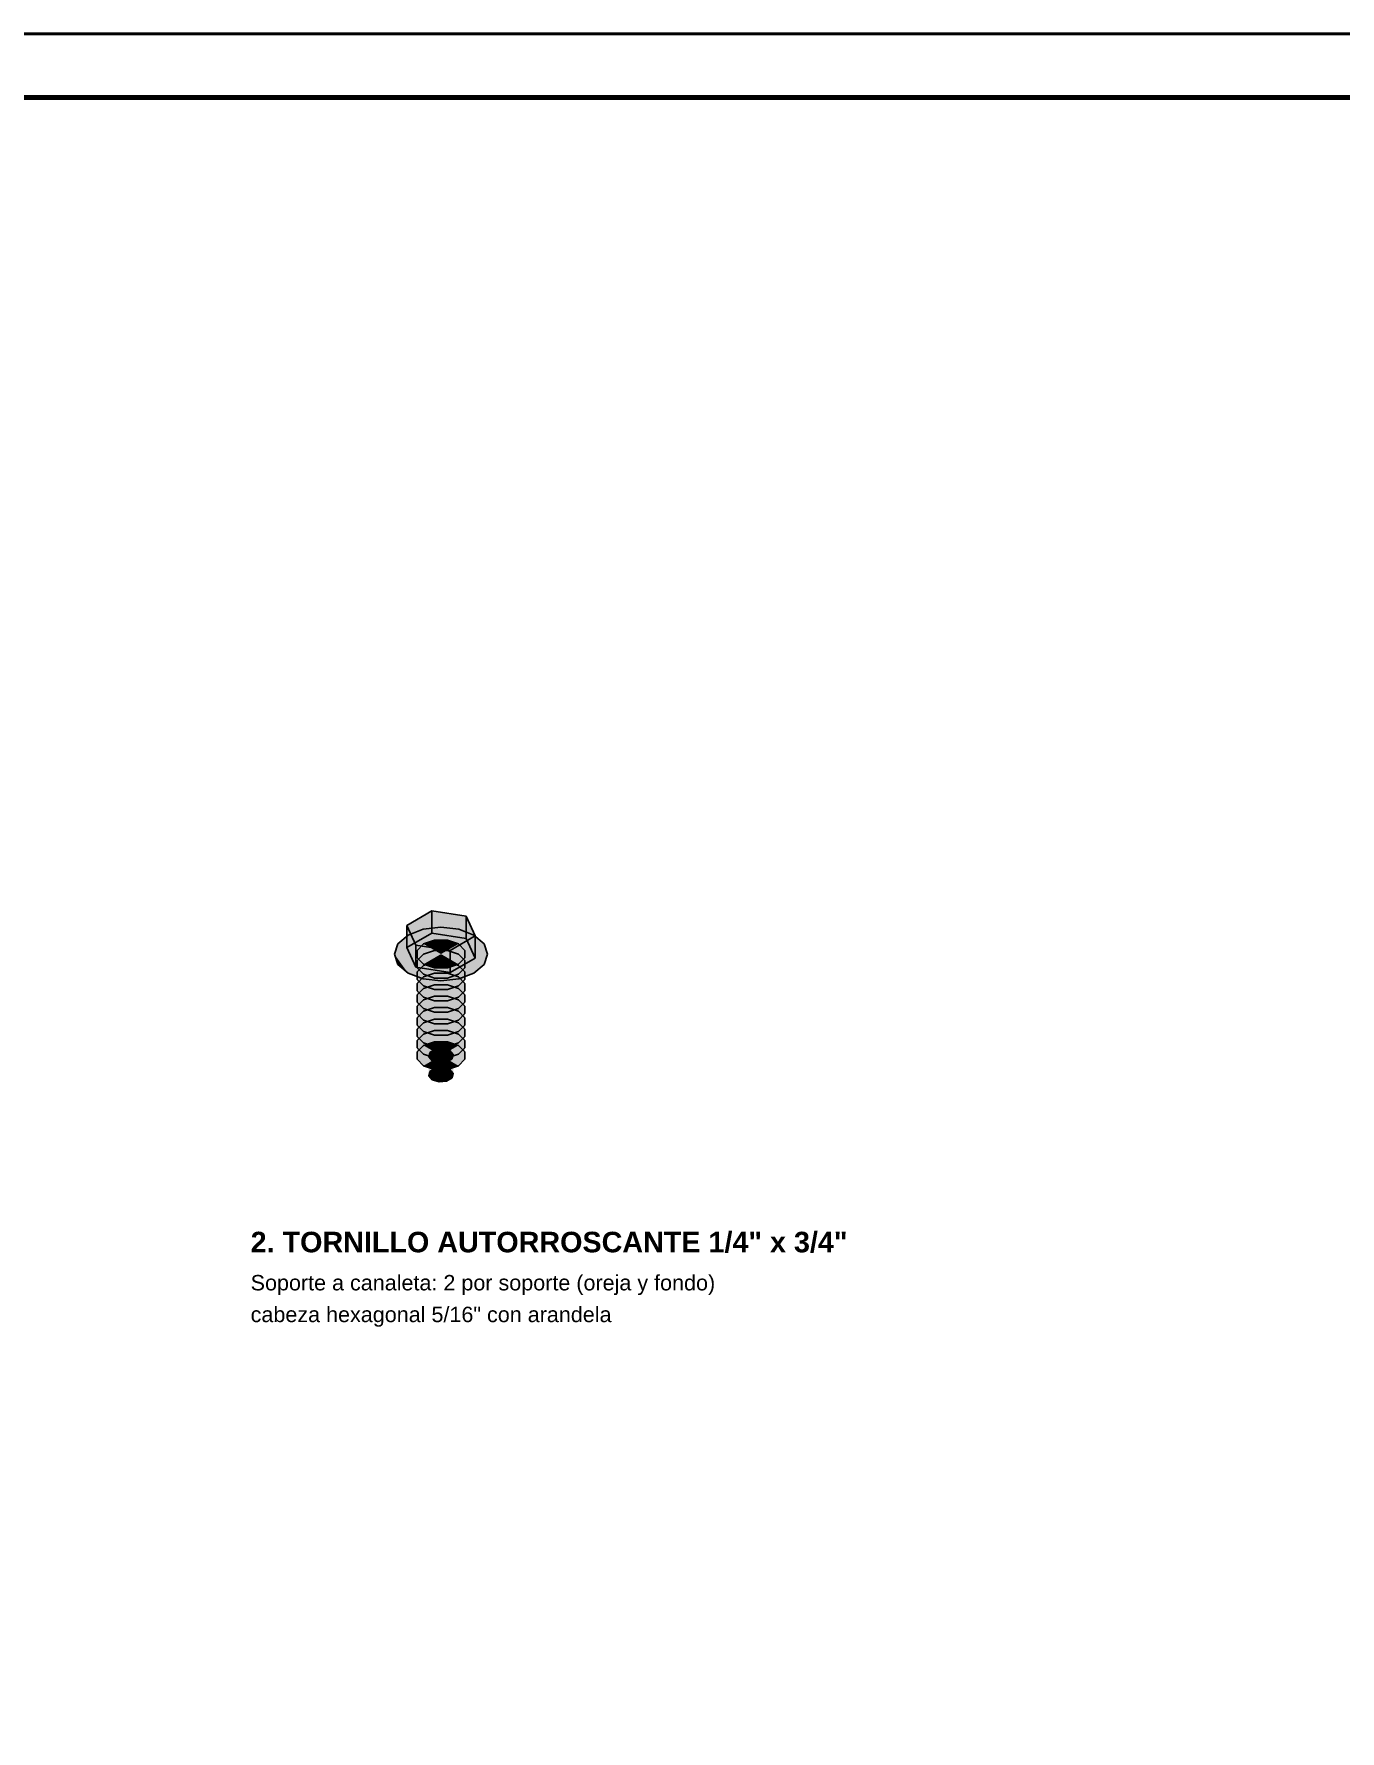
# Model space of a CAD drawing. Header units: metres. Extents: x 0 to 24.2, y -20 to 5.6.
# Drawn here: x 0.2058 to 0.4117, y 5.3266 to 5.594 of the extents above; entities that cross this region are included whole.
import ezdxf

# ---------------------------------------------------------------- set-up
doc = ezdxf.new("R2010")
doc.units = ezdxf.units.M
doc.header["$LTSCALE"] = 0.25
doc.layers.add('ISO-ARISTAS', color=8, linetype='CONTINUOUS')
doc.layers.add('TEXTOS', color=7, linetype='CONTINUOUS')
doc.layers.add('ISO-CONCRETO-SUP', color=254, linetype='CONTINUOUS', true_color=0xe8e8e8)
doc.layers.add('MARCO', color=7, linetype='CONTINUOUS', lineweight=50)
doc.layers.add('TITULOS', color=160, linetype='CONTINUOUS', lineweight=35)
doc.styles.get("Standard").update_dxf_attribs({"font": 'arial.ttf'})
doc.styles.add('TITULOS', font='arialbd.ttf')

msp = doc.modelspace()

# ---------------------------------------------------------------- linework, layer by layer
at = {"layer": 'ISO-ARISTAS', "color": 250}
for p, q in [((0.26855, 5.45582), (0.2646, 5.45353)), ((0.2646, 5.45353), (0.26855, 5.45582)), ((0.27395, 5.45498), (0.26855, 5.45582)), ((0.26855, 5.45582), (0.26855, 5.45232)), ((0.26855, 5.45232), (0.26855, 5.45582)), ((0.26855, 5.45582), (0.27395, 5.45498)), ((0.2646, 5.45353), (0.2646, 5.45003)), ((0.2646, 5.45003), (0.2646, 5.45353)), ((0.2646, 5.45353), (0.26605, 5.45042)), ((0.26605, 5.45042), (0.2646, 5.45353)), ((0.26719, 5.45292), (0.27, 5.45324)), ((0.27, 5.45324), (0.27281, 5.45292)), ((0.27395, 5.45148), (0.27395, 5.45498)), ((0.2754, 5.45187), (0.27395, 5.45498)), ((0.27395, 5.45498), (0.27395, 5.45148)), ((0.27395, 5.45498), (0.2754, 5.45187)), ((0.26265, 5.449), (0.26321, 5.45062)), ((0.26321, 5.45062), (0.2648, 5.452)), ((0.2646, 5.45003), (0.26855, 5.45232)), ((0.2646, 5.45003), (0.26855, 5.45232)), ((0.2648, 5.452), (0.26719, 5.45292)), ((0.26605, 5.45042), (0.26605, 5.44692)), ((0.27145, 5.44958), (0.26605, 5.45042)), ((0.26605, 5.44692), (0.26605, 5.45042)), ((0.26605, 5.45042), (0.27145, 5.44958)), ((0.26725, 5.45059), (0.26624, 5.44958)), ((0.26624, 5.44958), (0.26725, 5.45059)), ((0.26899, 5.45117), (0.26725, 5.45059)), ((0.26725, 5.45059), (0.26899, 5.45117)), ((0.26855, 5.45232), (0.27395, 5.45148)), ((0.26855, 5.45232), (0.27395, 5.45148)), ((0.27101, 5.45117), (0.26899, 5.45117)), ((0.26899, 5.45117), (0.27101, 5.45117)), ((0.27275, 5.45059), (0.27101, 5.45117)), ((0.27101, 5.45117), (0.27275, 5.45059)), ((0.2754, 5.45187), (0.27145, 5.44958)), ((0.27145, 5.44958), (0.2754, 5.45187)), ((0.27376, 5.44958), (0.27275, 5.45059)), ((0.27275, 5.45059), (0.27376, 5.44958)), ((0.27281, 5.45292), (0.2752, 5.452)), ((0.27395, 5.45148), (0.2754, 5.44837)), ((0.27395, 5.45148), (0.2754, 5.44837)), ((0.2752, 5.452), (0.27679, 5.45062)), ((0.2754, 5.44837), (0.2754, 5.45187)), ((0.2754, 5.45187), (0.2754, 5.44837)), ((0.27679, 5.45062), (0.27735, 5.449)), ((0.26321, 5.44738), (0.26265, 5.449)), ((0.26605, 5.44692), (0.2646, 5.45003)), ((0.26605, 5.44692), (0.2646, 5.45003)), ((0.26624, 5.44958), (0.26624, 5.44842)), ((0.26624, 5.44842), (0.26624, 5.44958)), ((0.26624, 5.44798), (0.26725, 5.44899)), ((0.26624, 5.44842), (0.26725, 5.44741)), ((0.26725, 5.44741), (0.26624, 5.44842)), ((0.26624, 5.44682), (0.26624, 5.44798)), ((0.26725, 5.44899), (0.26899, 5.44957)), ((0.26725, 5.44719), (0.26899, 5.44777)), ((0.26899, 5.44957), (0.27101, 5.44957)), ((0.26899, 5.44777), (0.27101, 5.44777)), ((0.27101, 5.44957), (0.27275, 5.44899)), ((0.27101, 5.44777), (0.27275, 5.44719)), ((0.27145, 5.44608), (0.27145, 5.44958)), ((0.27145, 5.44958), (0.27145, 5.44608)), ((0.2754, 5.44837), (0.27145, 5.44608)), ((0.2754, 5.44837), (0.27145, 5.44608)), ((0.27275, 5.44899), (0.27376, 5.44798)), ((0.27275, 5.44741), (0.27376, 5.44842)), ((0.27376, 5.44842), (0.27275, 5.44741)), ((0.27376, 5.44842), (0.27376, 5.44958)), ((0.27376, 5.44958), (0.27376, 5.44842)), ((0.27376, 5.44798), (0.27376, 5.44682)), ((0.27735, 5.449), (0.27679, 5.44738)), ((0.2648, 5.446), (0.26321, 5.44738)), ((0.26719, 5.44508), (0.2648, 5.446)), ((0.27145, 5.44608), (0.26605, 5.44692)), ((0.27145, 5.44608), (0.26605, 5.44692)), ((0.26624, 5.44618), (0.26725, 5.44719)), ((0.26725, 5.44581), (0.26624, 5.44682)), ((0.26624, 5.44502), (0.26624, 5.44618)), ((0.26624, 5.44438), (0.26725, 5.44539)), ((0.27, 5.44476), (0.26719, 5.44508)), ((0.26725, 5.44741), (0.26899, 5.44683)), ((0.26899, 5.44683), (0.26725, 5.44741)), ((0.26725, 5.44539), (0.26899, 5.44597)), ((0.26899, 5.44523), (0.26725, 5.44581)), ((0.26899, 5.44683), (0.27101, 5.44683)), ((0.27101, 5.44683), (0.26899, 5.44683)), ((0.26899, 5.44597), (0.27101, 5.44597)), ((0.27101, 5.44523), (0.26899, 5.44523)), ((0.27281, 5.44508), (0.27, 5.44476)), ((0.27101, 5.44683), (0.27275, 5.44741)), ((0.27275, 5.44741), (0.27101, 5.44683)), ((0.27101, 5.44597), (0.27275, 5.44539)), ((0.27275, 5.44581), (0.27101, 5.44523)), ((0.27275, 5.44719), (0.27376, 5.44618)), ((0.27376, 5.44682), (0.27275, 5.44581)), ((0.27275, 5.44539), (0.27376, 5.44438)), ((0.2752, 5.446), (0.27281, 5.44508)), ((0.27376, 5.44618), (0.27376, 5.44502)), ((0.27679, 5.44738), (0.2752, 5.446)), ((0.26725, 5.44401), (0.26624, 5.44502)), ((0.26624, 5.44322), (0.26624, 5.44438)), ((0.26624, 5.44258), (0.26725, 5.44359)), ((0.26725, 5.44221), (0.26624, 5.44322)), ((0.26624, 5.44142), (0.26624, 5.44258)), ((0.26725, 5.44359), (0.26899, 5.44417)), ((0.26899, 5.44343), (0.26725, 5.44401)), ((0.26899, 5.44417), (0.27101, 5.44417)), ((0.27101, 5.44343), (0.26899, 5.44343)), ((0.27101, 5.44417), (0.27275, 5.44359)), ((0.27275, 5.44401), (0.27101, 5.44343)), ((0.27376, 5.44502), (0.27275, 5.44401)), ((0.27275, 5.44359), (0.27376, 5.44258)), ((0.27376, 5.44322), (0.27275, 5.44221)), ((0.27376, 5.44438), (0.27376, 5.44322)), ((0.27376, 5.44258), (0.27376, 5.44142)), ((0.26624, 5.44078), (0.26725, 5.44179)), ((0.26725, 5.44041), (0.26624, 5.44142)), ((0.26624, 5.43962), (0.26624, 5.44078)), ((0.26624, 5.43898), (0.26725, 5.43999)), ((0.26725, 5.44179), (0.26899, 5.44237)), ((0.26899, 5.44163), (0.26725, 5.44221)), ((0.26725, 5.43999), (0.26899, 5.44057)), ((0.26899, 5.43983), (0.26725, 5.44041)), ((0.26899, 5.44237), (0.27101, 5.44237)), ((0.27101, 5.44163), (0.26899, 5.44163)), ((0.26899, 5.44057), (0.27101, 5.44057)), ((0.27101, 5.43983), (0.26899, 5.43983)), ((0.27101, 5.44237), (0.27275, 5.44179)), ((0.27275, 5.44221), (0.27101, 5.44163)), ((0.27101, 5.44057), (0.27275, 5.43999)), ((0.27275, 5.44041), (0.27101, 5.43983)), ((0.27275, 5.44179), (0.27376, 5.44078)), ((0.27376, 5.44142), (0.27275, 5.44041)), ((0.27275, 5.43999), (0.27376, 5.43898)), ((0.27376, 5.44078), (0.27376, 5.43962)), ((0.26725, 5.43861), (0.26624, 5.43962)), ((0.26624, 5.43782), (0.26624, 5.43898)), ((0.26624, 5.43718), (0.26725, 5.43819)), ((0.26725, 5.43681), (0.26624, 5.43782)), ((0.26624, 5.43602), (0.26624, 5.43718)), ((0.26725, 5.43819), (0.26899, 5.43877)), ((0.26899, 5.43803), (0.26725, 5.43861)), ((0.26899, 5.43877), (0.27101, 5.43877)), ((0.27101, 5.43803), (0.26899, 5.43803)), ((0.27101, 5.43877), (0.27275, 5.43819)), ((0.27275, 5.43861), (0.27101, 5.43803)), ((0.27376, 5.43962), (0.27275, 5.43861)), ((0.27275, 5.43819), (0.27376, 5.43718)), ((0.27376, 5.43782), (0.27275, 5.43681)), ((0.27376, 5.43898), (0.27376, 5.43782)), ((0.27376, 5.43718), (0.27376, 5.43602)), ((0.26624, 5.43538), (0.26725, 5.43639)), ((0.26725, 5.43501), (0.26624, 5.43602)), ((0.26624, 5.43422), (0.26624, 5.43538)), ((0.26624, 5.43358), (0.26725, 5.43459)), ((0.26624, 5.43358), (0.26725, 5.43459)), ((0.26725, 5.43639), (0.26899, 5.43697)), ((0.26899, 5.43623), (0.26725, 5.43681)), ((0.26725, 5.43459), (0.26899, 5.43517)), ((0.26725, 5.43459), (0.26899, 5.43517)), ((0.26899, 5.43443), (0.26725, 5.43501)), ((0.26899, 5.43697), (0.27101, 5.43697)), ((0.27101, 5.43623), (0.26899, 5.43623)), ((0.26899, 5.43517), (0.27101, 5.43517)), ((0.26899, 5.43517), (0.27101, 5.43517)), ((0.27101, 5.43443), (0.26899, 5.43443)), ((0.27101, 5.43697), (0.27275, 5.43639)), ((0.27275, 5.43681), (0.27101, 5.43623)), ((0.27101, 5.43517), (0.27275, 5.43459)), ((0.27101, 5.43517), (0.27275, 5.43459)), ((0.27275, 5.43501), (0.27101, 5.43443)), ((0.27275, 5.43639), (0.27376, 5.43538)), ((0.27376, 5.43602), (0.27275, 5.43501)), ((0.27275, 5.43459), (0.27376, 5.43358)), ((0.27275, 5.43459), (0.27376, 5.43358)), ((0.27376, 5.43538), (0.27376, 5.43422)), ((0.26725, 5.43321), (0.26624, 5.43422)), ((0.26624, 5.43242), (0.26624, 5.43358)), ((0.26624, 5.43242), (0.26624, 5.43358)), ((0.26725, 5.43141), (0.26624, 5.43242)), ((0.26725, 5.43141), (0.26624, 5.43242)), ((0.26899, 5.43263), (0.26725, 5.43321)), ((0.26825, 5.43351), (0.26806, 5.43282)), ((0.26806, 5.43282), (0.26825, 5.43351)), ((0.26806, 5.43282), (0.26861, 5.4322)), ((0.26861, 5.4322), (0.26806, 5.43282)), ((0.26911, 5.43401), (0.26825, 5.43351)), ((0.26825, 5.43351), (0.26911, 5.43401)), ((0.26861, 5.4322), (0.26969, 5.43188)), ((0.26969, 5.43188), (0.26861, 5.4322)), ((0.27101, 5.43263), (0.26899, 5.43263)), ((0.27031, 5.43412), (0.26911, 5.43401)), ((0.26911, 5.43401), (0.27031, 5.43412)), ((0.26969, 5.43188), (0.27089, 5.43199)), ((0.27089, 5.43199), (0.26969, 5.43188)), ((0.27139, 5.4338), (0.27031, 5.43412)), ((0.27031, 5.43412), (0.27139, 5.4338)), ((0.27089, 5.43199), (0.27175, 5.43249)), ((0.27175, 5.43249), (0.27089, 5.43199)), ((0.27275, 5.43321), (0.27101, 5.43263)), ((0.27194, 5.43318), (0.27139, 5.4338)), ((0.27139, 5.4338), (0.27194, 5.43318)), ((0.27175, 5.43249), (0.27194, 5.43318)), ((0.27194, 5.43318), (0.27175, 5.43249)), ((0.27376, 5.43422), (0.27275, 5.43321)), ((0.27376, 5.43242), (0.27275, 5.43141)), ((0.27376, 5.43242), (0.27275, 5.43141)), ((0.27376, 5.43358), (0.27376, 5.43242)), ((0.27376, 5.43358), (0.27376, 5.43242)), ((0.26899, 5.43083), (0.26725, 5.43141)), ((0.26899, 5.43083), (0.26725, 5.43141)), ((0.26806, 5.42982), (0.26825, 5.43051)), ((0.26806, 5.42982), (0.26825, 5.43051)), ((0.26861, 5.4292), (0.26806, 5.42982)), ((0.26861, 5.4292), (0.26806, 5.42982)), ((0.26825, 5.43051), (0.26911, 5.43101)), ((0.26825, 5.43051), (0.26911, 5.43101)), ((0.26969, 5.42888), (0.26861, 5.4292)), ((0.26969, 5.42888), (0.26861, 5.4292)), ((0.27101, 5.43083), (0.26899, 5.43083)), ((0.27101, 5.43083), (0.26899, 5.43083)), ((0.26911, 5.43101), (0.27031, 5.43112)), ((0.26911, 5.43101), (0.27031, 5.43112)), ((0.27031, 5.43112), (0.27139, 5.4308)), ((0.27031, 5.43112), (0.27139, 5.4308)), ((0.27175, 5.42949), (0.27089, 5.42899)), ((0.27175, 5.42949), (0.27089, 5.42899)), ((0.27275, 5.43141), (0.27101, 5.43083)), ((0.27275, 5.43141), (0.27101, 5.43083)), ((0.27139, 5.4308), (0.27194, 5.43018)), ((0.27139, 5.4308), (0.27194, 5.43018)), ((0.27194, 5.43018), (0.27175, 5.42949)), ((0.27194, 5.43018), (0.27175, 5.42949)), ((0.27089, 5.42899), (0.26969, 5.42888)), ((0.27089, 5.42899), (0.26969, 5.42888))]:
    msp.add_line(p, q, dxfattribs=at)
at = {"layer": 'ISO-CONCRETO-SUP', "true_color": 0x42444a}
for points in [[(0.2646, 5.45003), (0.26855, 5.45232), (0.2646, 5.45353), (0.26855, 5.45582)], [(0.2754, 5.44837), (0.27145, 5.44608), (0.2754, 5.45187), (0.27145, 5.44958)]]:
    msp.add_solid(points, dxfattribs=at)
at = {"layer": 'ISO-CONCRETO-SUP', "true_color": 0x52545b}
for points in [[(0.26605, 5.45042), (0.2646, 5.45353), (0.26855, 5.45582)], [(0.26605, 5.45042), (0.26855, 5.45582), (0.27395, 5.45498)], [(0.2648, 5.446), (0.26719, 5.45292), (0.27, 5.45324)], [(0.2648, 5.446), (0.27, 5.45324), (0.27281, 5.45292)], [(0.26605, 5.45042), (0.27395, 5.45498), (0.2754, 5.45187)], [(0.2648, 5.446), (0.26265, 5.449), (0.26321, 5.45062)], [(0.2648, 5.446), (0.26321, 5.45062), (0.2648, 5.452)], [(0.26605, 5.44692), (0.2646, 5.45003), (0.26855, 5.45232)], [(0.2648, 5.446), (0.2648, 5.452), (0.26719, 5.45292)], [(0.2648, 5.446), (0.27281, 5.45292), (0.2752, 5.452)], [(0.2648, 5.446), (0.2752, 5.452), (0.27679, 5.45062)], [(0.2648, 5.446), (0.27679, 5.45062), (0.27735, 5.449)], [(0.26605, 5.44692), (0.26855, 5.45232), (0.27395, 5.45148)], [(0.26605, 5.45042), (0.2754, 5.45187), (0.27145, 5.44958)], [(0.26605, 5.44692), (0.27395, 5.45148), (0.2754, 5.44837)], [(0.2648, 5.446), (0.26321, 5.44738), (0.26265, 5.449)], [(0.2648, 5.446), (0.27735, 5.449), (0.27679, 5.44738)], [(0.26605, 5.44692), (0.2754, 5.44837), (0.27145, 5.44608)], [(0.2648, 5.446), (0.27679, 5.44738), (0.2752, 5.446)], [(0.2648, 5.446), (0.2752, 5.446), (0.27281, 5.44508)], [(0.2648, 5.446), (0.27281, 5.44508), (0.27, 5.44476)], [(0.2648, 5.446), (0.27, 5.44476), (0.26719, 5.44508)]]:
    msp.add_solid(points, dxfattribs=at)
at = {"layer": 'ISO-CONCRETO-SUP', "true_color": 0x4e5057}
for points in [[(0.26855, 5.45232), (0.27395, 5.45148), (0.26855, 5.45582), (0.27395, 5.45498)], [(0.27145, 5.44608), (0.26605, 5.44692), (0.27145, 5.44958), (0.26605, 5.45042)]]:
    msp.add_solid(points, dxfattribs=at)
at = {"layer": 'ISO-CONCRETO-SUP', "true_color": 0x404248}
for points in [[(0.26605, 5.44692), (0.2646, 5.45003), (0.26605, 5.45042), (0.2646, 5.45353)], [(0.27395, 5.45148), (0.2754, 5.44837), (0.27395, 5.45498), (0.2754, 5.45187)]]:
    msp.add_solid(points, dxfattribs=at)
at = {"layer": 'ISO-CONCRETO-SUP', "true_color": 0x6f7074}
for points in [[(0.26624, 5.44158), (0.26725, 5.44259), (0.26624, 5.44958), (0.26725, 5.45059)], [(0.27376, 5.44042), (0.27275, 5.43941), (0.27376, 5.44842), (0.27275, 5.44741)], [(0.26624, 5.43358), (0.26725, 5.43459), (0.26624, 5.44158), (0.26725, 5.44259)], [(0.27376, 5.43242), (0.27275, 5.43141), (0.27376, 5.44042), (0.27275, 5.43941)]]:
    msp.add_solid(points, dxfattribs=at)
at = {"layer": 'ISO-CONCRETO-SUP', "true_color": 0x96989e}
for points in [[(0.27, 5.449), (0.26624, 5.44958), (0.26725, 5.45059)], [(0.27, 5.449), (0.26725, 5.45059), (0.26899, 5.45117)], [(0.27, 5.449), (0.26899, 5.45117), (0.27101, 5.45117)], [(0.27, 5.449), (0.27101, 5.45117), (0.27275, 5.45059)], [(0.27, 5.449), (0.27275, 5.45059), (0.27376, 5.44958)], [(0.27, 5.449), (0.26624, 5.44842), (0.26624, 5.44958)], [(0.27, 5.449), (0.26725, 5.44741), (0.26624, 5.44842)], [(0.27, 5.449), (0.26899, 5.44683), (0.26725, 5.44741)], [(0.27, 5.449), (0.27101, 5.44683), (0.26899, 5.44683)], [(0.27, 5.449), (0.27376, 5.44958), (0.27376, 5.44842)], [(0.27, 5.449), (0.27376, 5.44842), (0.27275, 5.44741)], [(0.27, 5.449), (0.27275, 5.44741), (0.27101, 5.44683)], [(0.27, 5.433), (0.26624, 5.43358), (0.26725, 5.43459)], [(0.27, 5.433), (0.26725, 5.43459), (0.26899, 5.43517)], [(0.27, 5.433), (0.26899, 5.43517), (0.27101, 5.43517)], [(0.27, 5.433), (0.27101, 5.43517), (0.27275, 5.43459)], [(0.27, 5.433), (0.27275, 5.43459), (0.27376, 5.43358)], [(0.27, 5.433), (0.26624, 5.43242), (0.26624, 5.43358)], [(0.27, 5.433), (0.26725, 5.43141), (0.26624, 5.43242)], [(0.27, 5.433), (0.26899, 5.43083), (0.26725, 5.43141)], [(0.27, 5.433), (0.26806, 5.43282), (0.26825, 5.43351)], [(0.27, 5.433), (0.26861, 5.4322), (0.26806, 5.43282)], [(0.27, 5.433), (0.26825, 5.43351), (0.26911, 5.43401)], [(0.27, 5.433), (0.26969, 5.43188), (0.26861, 5.4322)], [(0.27, 5.433), (0.27101, 5.43083), (0.26899, 5.43083)], [(0.27, 5.433), (0.26911, 5.43401), (0.27031, 5.43412)], [(0.27, 5.433), (0.27089, 5.43199), (0.26969, 5.43188)], [(0.27, 5.433), (0.27031, 5.43412), (0.27139, 5.4338)], [(0.27, 5.433), (0.27139, 5.4338), (0.27194, 5.43318)], [(0.27, 5.433), (0.27376, 5.43358), (0.27376, 5.43242)], [(0.27, 5.433), (0.27194, 5.43318), (0.27175, 5.43249)], [(0.27, 5.433), (0.27175, 5.43249), (0.27089, 5.43199)], [(0.27, 5.433), (0.27376, 5.43242), (0.27275, 5.43141)], [(0.27, 5.433), (0.27275, 5.43141), (0.27101, 5.43083)], [(0.27, 5.43), (0.26806, 5.42982), (0.26825, 5.43051)], [(0.27, 5.43), (0.26861, 5.4292), (0.26806, 5.42982)], [(0.27, 5.43), (0.26825, 5.43051), (0.26911, 5.43101)], [(0.27, 5.43), (0.26969, 5.42888), (0.26861, 5.4292)], [(0.27, 5.43), (0.26911, 5.43101), (0.27031, 5.43112)], [(0.27, 5.43), (0.27089, 5.42899), (0.26969, 5.42888)], [(0.27, 5.43), (0.27031, 5.43112), (0.27139, 5.4308)], [(0.27, 5.43), (0.27139, 5.4308), (0.27194, 5.43018)], [(0.27, 5.43), (0.27194, 5.43018), (0.27175, 5.42949)], [(0.27, 5.43), (0.27175, 5.42949), (0.27089, 5.42899)]]:
    msp.add_solid(points, dxfattribs=at)
at = {"layer": 'ISO-CONCRETO-SUP', "true_color": 0x838489}
for points in [[(0.26725, 5.44259), (0.26899, 5.44317), (0.26725, 5.45059), (0.26899, 5.45117)], [(0.27275, 5.43941), (0.27101, 5.43883), (0.27275, 5.44741), (0.27101, 5.44683)], [(0.26725, 5.43459), (0.26899, 5.43517), (0.26725, 5.44259), (0.26899, 5.44317)], [(0.27275, 5.43141), (0.27101, 5.43083), (0.27275, 5.43941), (0.27101, 5.43883)]]:
    msp.add_solid(points, dxfattribs=at)
at = {"layer": 'ISO-CONCRETO-SUP', "true_color": 0x8e8f95}
for points in [[(0.26899, 5.44317), (0.27101, 5.44317), (0.26899, 5.45117), (0.27101, 5.45117)], [(0.27101, 5.43883), (0.26899, 5.43883), (0.27101, 5.44683), (0.26899, 5.44683)], [(0.26899, 5.43517), (0.27101, 5.43517), (0.26899, 5.44317), (0.27101, 5.44317)], [(0.27101, 5.43083), (0.26899, 5.43083), (0.27101, 5.43883), (0.26899, 5.43883)]]:
    msp.add_solid(points, dxfattribs=at)
at = {"layer": 'ISO-CONCRETO-SUP', "true_color": 0x8d8e93}
for points in [[(0.27101, 5.44317), (0.27275, 5.44259), (0.27101, 5.45117), (0.27275, 5.45059)], [(0.26899, 5.43883), (0.26725, 5.43941), (0.26899, 5.44683), (0.26725, 5.44741)], [(0.27101, 5.43517), (0.27275, 5.43459), (0.27101, 5.44317), (0.27275, 5.44259)], [(0.26899, 5.43083), (0.26725, 5.43141), (0.26899, 5.43883), (0.26725, 5.43941)]]:
    msp.add_solid(points, dxfattribs=at)
at = {"layer": 'ISO-CONCRETO-SUP', "true_color": 0x808286}
for points in [[(0.27275, 5.44259), (0.27376, 5.44158), (0.27275, 5.45059), (0.27376, 5.44958)], [(0.26725, 5.43941), (0.26624, 5.44042), (0.26725, 5.44741), (0.26624, 5.44842)], [(0.27275, 5.43459), (0.27376, 5.43358), (0.27275, 5.44259), (0.27376, 5.44158)], [(0.26725, 5.43141), (0.26624, 5.43242), (0.26725, 5.43941), (0.26624, 5.44042)]]:
    msp.add_solid(points, dxfattribs=at)
at = {"layer": 'ISO-CONCRETO-SUP', "true_color": 0x6b6c70}
for points in [[(0.26624, 5.44042), (0.26624, 5.44158), (0.26624, 5.44842), (0.26624, 5.44958)], [(0.27376, 5.44158), (0.27376, 5.44042), (0.27376, 5.44958), (0.27376, 5.44842)], [(0.26624, 5.43242), (0.26624, 5.43358), (0.26624, 5.44042), (0.26624, 5.44158)], [(0.27376, 5.43358), (0.27376, 5.43242), (0.27376, 5.44158), (0.27376, 5.44042)]]:
    msp.add_solid(points, dxfattribs=at)
at = {"layer": 'ISO-CONCRETO-SUP', "true_color": 0x616266}
for points in [[(0.26806, 5.42982), (0.26825, 5.43051), (0.26806, 5.43282), (0.26825, 5.43351)], [(0.27194, 5.43018), (0.27175, 5.42949), (0.27194, 5.43318), (0.27175, 5.43249)]]:
    msp.add_solid(points, dxfattribs=at)
at = {"layer": 'ISO-CONCRETO-SUP', "true_color": 0x7e8084}
for points in [[(0.26861, 5.4292), (0.26806, 5.42982), (0.26861, 5.4322), (0.26806, 5.43282)], [(0.27139, 5.4308), (0.27194, 5.43018), (0.27139, 5.4338), (0.27194, 5.43318)]]:
    msp.add_solid(points, dxfattribs=at)
at = {"layer": 'ISO-CONCRETO-SUP', "true_color": 0x7a7b7f}
for points in [[(0.26825, 5.43051), (0.26911, 5.43101), (0.26825, 5.43351), (0.26911, 5.43401)], [(0.27175, 5.42949), (0.27089, 5.42899), (0.27175, 5.43249), (0.27089, 5.43199)]]:
    msp.add_solid(points, dxfattribs=at)
at = {"layer": 'ISO-CONCRETO-SUP', "true_color": 0x8d8f94}
for points in [[(0.26969, 5.42888), (0.26861, 5.4292), (0.26969, 5.43188), (0.26861, 5.4322)], [(0.27031, 5.43112), (0.27139, 5.4308), (0.27031, 5.43412), (0.27139, 5.4338)]]:
    msp.add_solid(points, dxfattribs=at)
at = {"layer": 'ISO-CONCRETO-SUP', "true_color": 0x8c8d92}
for points in [[(0.26911, 5.43101), (0.27031, 5.43112), (0.26911, 5.43401), (0.27031, 5.43412)], [(0.27089, 5.42899), (0.26969, 5.42888), (0.27089, 5.43199), (0.26969, 5.43188)]]:
    msp.add_solid(points, dxfattribs=at)
at = {"layer": 'MARCO'}
msp.add_lwpolyline([(0, 5), (0.841, 5), (0.841, 5.594), (0, 5.594)], close=True, dxfattribs=at)
at = {"layer": 'MARCO', "const_width": 0.0008}
msp.add_lwpolyline([(0.025, 5.01), (0.831, 5.01), (0.831, 5.584), (0.025, 5.584)], close=True, dxfattribs=at)

# ---------------------------------------------------------------- texts
at = {"layer": 'TEXTOS'}
for s, p in [('Soporte a canaleta: 2 por soporte (oreja y fondo)', (0.24, 5.396)), ('cabeza hexagonal 5/16" con arandela', (0.24, 5.391))]:
    msp.add_text(s, height=0.00243, dxfattribs=at).set_placement(p)
at = {"layer": 'TITULOS', "style": 'TITULOS'}
msp.add_text('2. TORNILLO AUTORROSCANTE 1/4" x 3/4"', height=0.00324, dxfattribs=at).set_placement((0.24, 5.402))

doc.saveas('drawing.dxf')
